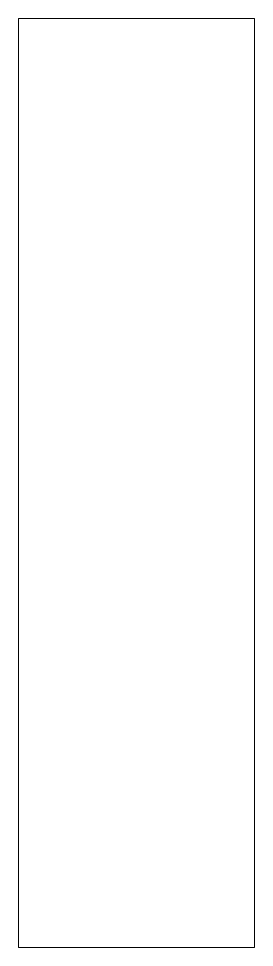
# Paper-space layout '_右视' of a CAD drawing. Header units: millimetres. Extents: x -3 to 0, y -5.9 to 5.9.
import ezdxf

# ---------------------------------------------------------------- set-up
doc = ezdxf.new("R2010")
doc.units = ezdxf.units.MM

psp = doc.layouts.new('_右视')

# ---------------------------------------------------------------- linework, layer by layer
at = {"color": 7, "linetype": 'Continuous', "lineweight": 15}
for p, q in [((0, 5.9), (-3, 5.9)), ((-3, -5.9), (-3, 5.9)), ((0, -5.9), (0, 5.9)), ((-3, -5.9), (0, -5.9))]:
    psp.add_line(p, q, dxfattribs=at)

doc.saveas('drawing.dxf')
